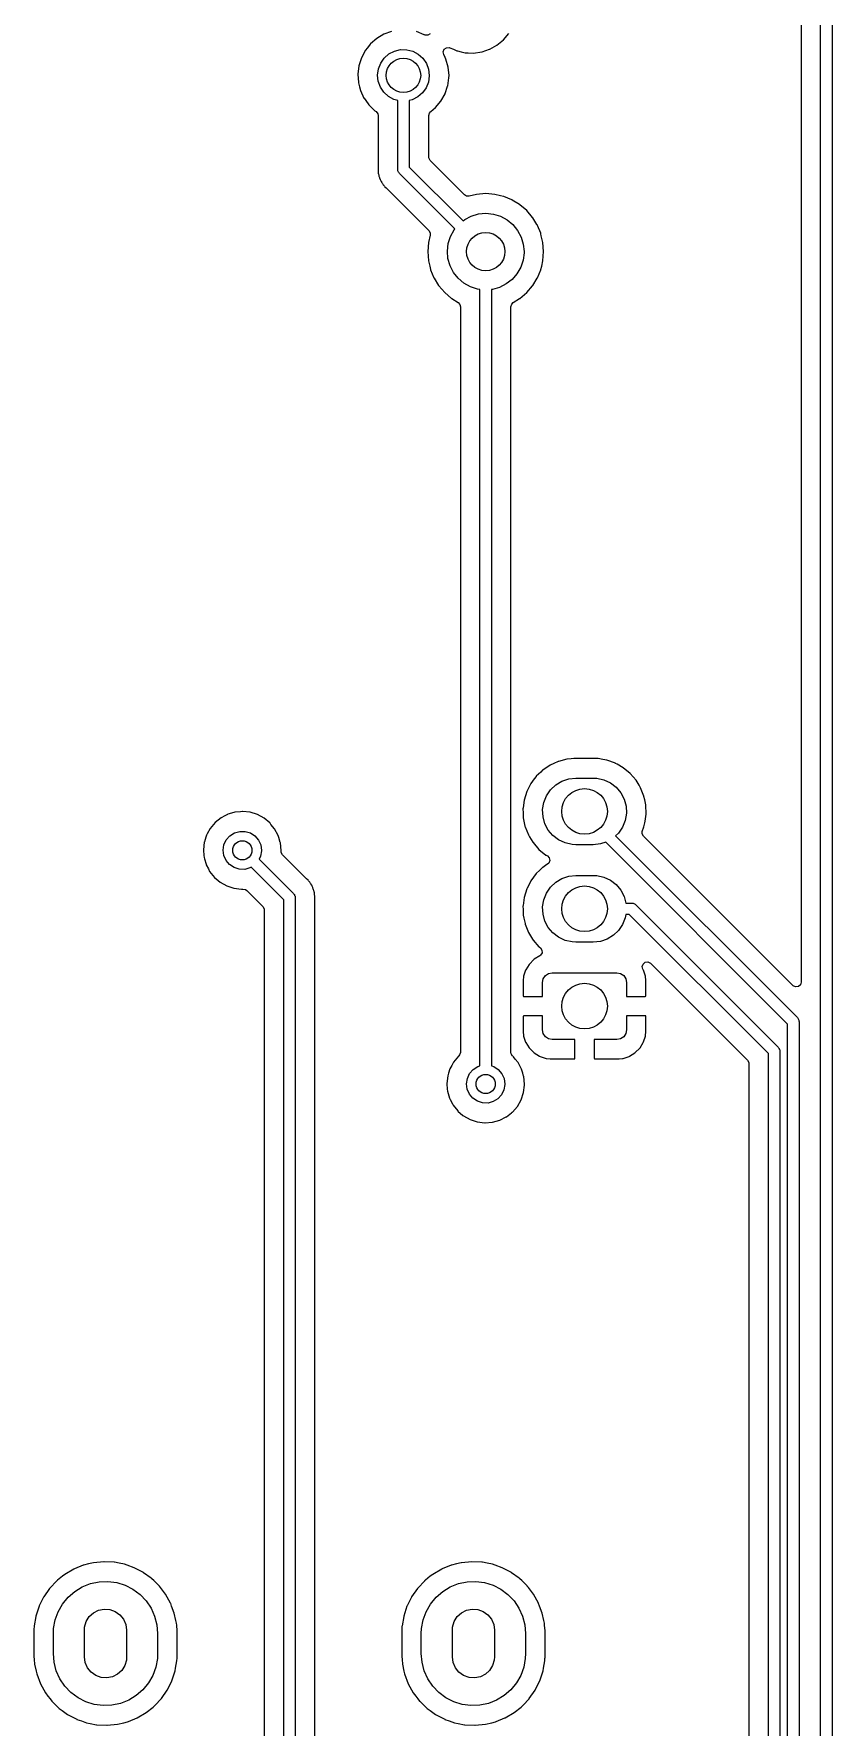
# Model space of a CAD drawing. Extents: x 41 to 172, y -227 to -42.
# Drawn here: x 150.14 to 170.97, y -128.03 to -83.85 of the extents above; entities that cross this region are included whole.
import ezdxf

# ---------------------------------------------------------------- set-up
doc = ezdxf.new("R2010")
doc.units = 0
doc.layers.add('BLACK', color=7, linetype='CONTINUOUS')

msp = doc.modelspace()

# ---------------------------------------------------------------- linework, layer by layer
at = {"layer": 'BLACK', "linetype": 'CONTINUOUS'}
for p, q in [((170.965, -65.815), (170.965, -160.743)), ((170.156, -66.1399), (170.156, -108.596)), ((170.665, -160.741), (170.665, -65.8771)), ((159.268, -83.8628), (159.081, -83.974)), ((159.472, -83.7875), (159.268, -83.8628)), ((160.319, -83.8765), (160.117, -83.7959)), ((160.324, -83.8796), (160.319, -83.8765)), ((160.325, -83.8799), (160.324, -83.8796)), ((160.347, -83.8887), (160.325, -83.8799)), ((160.418, -83.8884), (160.347, -83.8887)), ((160.477, -83.8498), (160.418, -83.8884)), ((162.388, -84.0082), (162.527, -83.841)), ((158.777, -84.2982), (158.681, -84.4807)), ((158.78, -84.2933), (158.777, -84.2982)), ((158.783, -84.2882), (158.78, -84.2933)), ((158.838, -84.218), (158.783, -84.2882)), ((158.914, -84.1219), (158.838, -84.218)), ((158.917, -84.1174), (158.914, -84.1219)), ((159.081, -83.974), (158.917, -84.1174)), ((159.278, -84.4839), (159.4, -84.3773)), ((159.4, -84.3773), (159.544, -84.3029)), ((159.544, -84.3029), (159.702, -84.265)), ((159.702, -84.265), (159.864, -84.2659)), ((159.864, -84.2659), (160.021, -84.3054)), ((160.021, -84.3054), (160.165, -84.3813)), ((160.818, -84.3192), (160.845, -84.2537)), ((160.83, -84.3891), (160.818, -84.3192)), ((160.845, -84.2537), (160.904, -84.2136)), ((160.904, -84.2136), (160.975, -84.2115)), ((160.975, -84.2115), (160.992, -84.2176)), ((160.992, -84.2176), (161.082, -84.2562)), ((161.082, -84.2562), (161.175, -84.2959)), ((161.175, -84.2959), (161.175, -84.2959)), ((161.175, -84.2959), (161.18, -84.2982)), ((161.18, -84.2982), (161.186, -84.2995)), ((161.186, -84.2995), (161.284, -84.3217)), ((161.284, -84.3217), (161.392, -84.3462)), ((161.392, -84.3462), (161.398, -84.3464)), ((161.398, -84.3464), (161.398, -84.3464)), ((161.398, -84.3464), (161.471, -84.3493)), ((161.471, -84.3493), (161.609, -84.3547)), ((161.609, -84.3547), (161.825, -84.3235)), ((161.825, -84.3235), (161.83, -84.3217)), ((161.83, -84.3217), (162.025, -84.2555)), ((161.83, -84.3217), (161.83, -84.3217)), ((162.025, -84.2555), (162.031, -84.2536)), ((162.025, -84.2555), (162.025, -84.2555)), ((162.031, -84.2536), (162.22, -84.1473)), ((162.22, -84.1473), (162.388, -84.0082)), ((158.617, -84.6884), (158.591, -84.9044)), ((158.633, -84.6368), (158.617, -84.6884)), ((158.674, -84.5044), (158.633, -84.6368)), ((158.681, -84.4807), (158.674, -84.5044)), ((159.105, -84.9285), (159.126, -84.7677)), ((159.126, -84.7677), (159.185, -84.6166)), ((159.185, -84.6166), (159.278, -84.4839)), ((160.165, -84.3813), (160.286, -84.4892)), ((160.286, -84.4892), (160.378, -84.6228)), ((160.378, -84.6228), (160.435, -84.7746)), ((160.435, -84.7746), (160.454, -84.9356)), ((160.868, -84.467), (160.83, -84.3891)), ((160.889, -84.5096), (160.868, -84.467)), ((160.948, -84.719), (160.889, -84.5096)), ((160.968, -84.9356), (160.948, -84.719)), ((158.591, -84.9044), (158.606, -85.1215)), ((158.606, -85.1215), (158.607, -85.1271)), ((158.607, -85.1271), (158.607, -85.1271)), ((158.607, -85.1271), (158.634, -85.2317)), ((158.634, -85.2317), (158.659, -85.3323)), ((159.122, -85.0897), (159.105, -84.9285)), ((159.178, -85.242), (159.122, -85.0897)), ((159.269, -85.3766), (159.178, -85.242)), ((160.371, -85.2607), (160.276, -85.3925)), ((160.431, -85.1103), (160.371, -85.2607)), ((160.454, -84.9497), (160.431, -85.1103)), ((160.454, -84.9356), (160.454, -84.9497)), ((160.867, -85.4135), (160.933, -85.2185)), ((160.933, -85.2185), (160.935, -85.213)), ((160.933, -85.2185), (160.933, -85.2185)), ((160.935, -85.213), (160.966, -84.9978)), ((160.966, -84.9978), (160.968, -84.9356)), ((158.659, -85.3323), (158.75, -85.5298)), ((158.75, -85.5298), (158.753, -85.5346)), ((158.753, -85.5346), (158.856, -85.6793)), ((158.856, -85.6793), (158.876, -85.7075)), ((159.388, -85.4858), (159.269, -85.3766)), ((159.531, -85.5632), (159.388, -85.4858)), ((159.629, -85.589), (159.531, -85.5632)), ((159.629, -87.3895), (159.629, -85.589)), ((160.008, -85.5707), (159.929, -85.5887)), ((159.929, -85.5887), (159.929, -87.3274)), ((160.153, -85.4978), (160.008, -85.5707)), ((160.276, -85.3925), (160.153, -85.4978)), ((160.62, -85.776), (160.759, -85.6088)), ((160.759, -85.6088), (160.865, -85.419)), ((160.865, -85.419), (160.867, -85.4135)), ((160.867, -85.4135), (160.867, -85.4135)), ((158.876, -85.7075), (159.032, -85.8593)), ((159.032, -85.8593), (159.036, -85.8625)), ((159.036, -85.8625), (159.036, -85.8625)), ((159.036, -85.8625), (159.065, -85.8816)), ((159.065, -85.8816), (159.111, -85.9361)), ((159.111, -85.9361), (159.121, -85.9864)), ((159.121, -85.9864), (159.121, -87.3074)), ((160.438, -85.9864), (160.458, -85.9183)), ((160.438, -87.0645), (160.438, -85.9864)), ((160.458, -85.9183), (160.483, -85.8895)), ((160.483, -85.8895), (160.496, -85.8789)), ((160.496, -85.8789), (160.62, -85.776)), ((159.12, -87.3193), (159.119, -87.327)), ((159.119, -87.327), (159.119, -87.335)), ((159.119, -87.335), (159.121, -87.3979)), ((159.121, -87.3074), (159.12, -87.3193)), ((159.121, -87.3979), (159.121, -87.4018)), ((159.121, -87.4018), (159.121, -87.4309)), ((159.121, -87.4309), (159.122, -87.4353)), ((159.122, -87.4353), (159.122, -87.4472)), ((159.122, -87.4472), (159.124, -87.4933)), ((159.635, -87.4086), (159.629, -87.3895)), ((159.635, -87.4283), (159.635, -87.4086)), ((159.644, -87.4454), (159.635, -87.4283)), ((159.65, -87.4645), (159.644, -87.4454)), ((159.664, -87.4785), (159.65, -87.4645)), ((159.929, -87.3274), (161.335, -88.7326)), ((160.441, -87.0913), (160.438, -87.0645)), ((160.475, -87.1536), (160.441, -87.0913)), ((161.375, -88.0538), (160.475, -87.1536)), ((159.124, -87.4933), (159.128, -87.5085)), ((159.128, -87.5085), (159.13, -87.5139)), ((159.13, -87.5139), (159.134, -87.5333)), ((159.134, -87.5333), (159.137, -87.5546)), ((159.137, -87.5546), (159.14, -87.5619)), ((159.14, -87.5619), (159.14, -87.5619)), ((159.14, -87.5619), (159.154, -87.5975)), ((159.154, -87.5975), (159.157, -87.6087)), ((159.157, -87.6087), (159.17, -87.6531)), ((159.17, -87.6531), (159.181, -87.6716)), ((159.181, -87.6716), (159.19, -87.6893)), ((159.19, -87.6893), (159.198, -87.7092)), ((159.198, -87.7092), (159.216, -87.7336)), ((159.216, -87.7336), (159.225, -87.7466)), ((159.225, -87.7466), (159.232, -87.7565)), ((159.232, -87.7565), (159.251, -87.7895)), ((159.251, -87.7895), (159.251, -87.7895)), ((159.251, -87.7895), (159.255, -87.7963)), ((159.255, -87.7963), (159.27, -87.8115)), ((159.27, -87.8115), (159.283, -87.8265)), ((159.283, -87.8265), (159.296, -87.8438)), ((159.296, -87.8438), (159.331, -87.8733)), ((159.331, -87.8733), (159.34, -87.8813)), ((159.34, -87.8813), (160.444, -88.9851)), ((159.673, -87.4956), (159.664, -87.4785)), ((161.122, -88.9439), (159.673, -87.4956)), ((161.423, -88.0837), (161.375, -88.0538)), ((161.494, -88.0872), (161.423, -88.0837)), ((161.683, -88.0416), (161.494, -88.0872)), ((161.688, -88.0405), (161.683, -88.0416)), ((161.683, -88.0416), (161.683, -88.0416)), ((161.925, -88.0218), (161.688, -88.0405)), ((162.162, -88.0405), (161.925, -88.0218)), ((162.167, -88.0416), (162.162, -88.0405)), ((162.312, -88.0766), (162.167, -88.0416)), ((162.167, -88.0416), (162.167, -88.0416)), ((162.393, -88.0959), (162.312, -88.0766)), ((162.397, -88.0978), (162.393, -88.0959)), ((162.607, -88.1849), (162.397, -88.0978)), ((162.397, -88.0978), (162.397, -88.0978)), ((162.612, -88.1868), (162.607, -88.1849)), ((162.607, -88.1849), (162.607, -88.1849)), ((162.616, -88.1893), (162.612, -88.1868)), ((162.81, -88.3082), (162.616, -88.1893)), ((162.814, -88.3108), (162.81, -88.3082)), ((162.81, -88.3082), (162.81, -88.3082)), ((162.995, -88.465), (162.814, -88.3108)), ((161.335, -88.7326), (161.377, -88.6982)), ((161.377, -88.6982), (161.55, -88.6078)), ((161.55, -88.6078), (161.738, -88.5527)), ((161.738, -88.5527), (161.932, -88.535)), ((161.932, -88.535), (162.126, -88.5554)), ((162.126, -88.5554), (162.313, -88.6131)), ((162.313, -88.6131), (162.484, -88.706)), ((162.484, -88.706), (162.635, -88.8304)), ((163.149, -88.6456), (162.995, -88.465)), ((163.152, -88.6498), (163.149, -88.6456)), ((163.262, -88.8299), (163.152, -88.6498)), ((163.152, -88.6498), (163.152, -88.6498)), ((160.477, -89.1036), (160.432, -89.2933)), ((160.444, -88.9851), (160.478, -89.0474)), ((160.478, -89.0474), (160.477, -89.1036)), ((160.947, -89.3271), (161.006, -89.1411)), ((161.006, -89.1411), (161.1, -88.97)), ((161.1, -88.97), (161.122, -88.9439)), ((162.635, -88.8304), (162.758, -88.9816)), ((162.758, -88.9816), (162.85, -89.1539)), ((162.85, -89.1539), (162.906, -89.3408)), ((163.273, -88.848), (163.262, -88.8299)), ((163.275, -88.8526), (163.273, -88.848)), ((163.36, -89.0566), (163.275, -88.8526)), ((163.275, -88.8526), (163.275, -88.8526)), ((163.364, -89.0674), (163.36, -89.0566)), ((163.377, -89.1219), (163.364, -89.0674)), ((163.418, -89.2933), (163.377, -89.1219)), ((160.43, -89.2983), (160.412, -89.535)), ((160.412, -89.535), (160.43, -89.7717)), ((160.432, -89.2933), (160.43, -89.2983)), ((160.925, -89.521), (160.947, -89.3271)), ((160.941, -89.7155), (160.925, -89.521)), ((162.925, -89.5629), (162.9, -89.7565)), ((162.906, -89.3408), (162.925, -89.535)), ((162.925, -89.535), (162.925, -89.5629)), ((163.42, -89.2983), (163.418, -89.2933)), ((163.438, -89.535), (163.42, -89.2983)), ((163.42, -89.7717), (163.438, -89.535)), ((160.43, -89.7717), (160.432, -89.7765)), ((160.432, -89.7765), (160.432, -89.7765)), ((160.432, -89.7765), (160.464, -89.9128)), ((160.464, -89.9128), (160.486, -90.0026)), ((160.486, -90.0026), (160.488, -90.0072)), ((160.488, -90.0072), (160.488, -90.0072)), ((160.488, -90.0072), (160.574, -90.2165)), ((160.995, -89.9031), (160.941, -89.7155)), ((161.084, -90.0767), (160.995, -89.9031)), ((161.206, -90.2297), (161.084, -90.0767)), ((162.742, -90.1114), (162.615, -90.2592)), ((162.839, -89.9417), (162.742, -90.1114)), ((162.9, -89.7565), (162.839, -89.9417)), ((163.276, -90.2165), (163.362, -90.0072)), ((163.362, -90.0072), (163.364, -90.0026)), ((163.362, -90.0072), (163.362, -90.0072)), ((163.364, -90.0026), (163.386, -89.9128)), ((163.386, -89.9128), (163.418, -89.7765)), ((163.418, -89.7765), (163.42, -89.7717)), ((163.418, -89.7765), (163.418, -89.7765)), ((160.574, -90.2165), (160.577, -90.222)), ((160.577, -90.222), (160.579, -90.2262)), ((160.579, -90.2262), (160.698, -90.4202)), ((160.698, -90.4202), (160.698, -90.4202)), ((160.698, -90.4202), (160.701, -90.4244)), ((160.701, -90.4244), (160.855, -90.605)), ((161.354, -90.3561), (161.206, -90.2297)), ((161.525, -90.4514), (161.354, -90.3561)), ((161.71, -90.5117), (161.525, -90.4514)), ((161.775, -90.5194), (161.71, -90.5117)), ((161.775, -110.78), (161.775, -90.5194)), ((162.099, -90.5198), (162.075, -90.5216)), ((162.075, -90.5216), (162.075, -110.78)), ((162.287, -90.4673), (162.099, -90.5198)), ((162.461, -90.3793), (162.287, -90.4673)), ((162.615, -90.2592), (162.461, -90.3793)), ((162.995, -90.605), (163.149, -90.4244)), ((163.149, -90.4244), (163.152, -90.4202)), ((163.152, -90.4202), (163.271, -90.2262)), ((163.152, -90.4202), (163.152, -90.4202)), ((163.271, -90.2262), (163.273, -90.222)), ((163.273, -90.222), (163.276, -90.2165)), ((160.855, -90.605), (161.036, -90.7592)), ((161.036, -90.7592), (161.04, -90.7618)), ((161.04, -90.7618), (161.04, -90.7618)), ((161.04, -90.7618), (161.206, -90.8638)), ((161.206, -90.8638), (161.254, -90.9165)), ((161.254, -90.9165), (161.266, -90.9712)), ((161.266, -90.9712), (161.266, -110.427)), ((162.583, -90.9712), (162.604, -90.9031)), ((162.583, -110.429), (162.583, -90.9712)), ((162.604, -90.9031), (162.644, -90.8638)), ((162.644, -90.8638), (162.81, -90.7618)), ((162.81, -90.7618), (162.814, -90.7592)), ((162.81, -90.7618), (162.81, -90.7618)), ((162.814, -90.7592), (162.995, -90.605)), ((163.607, -102.931), (163.413, -103.062)), ((163.706, -102.887), (163.607, -102.931)), ((163.816, -102.837), (163.706, -102.887)), ((163.82, -102.835), (163.816, -102.837)), ((163.816, -102.837), (163.816, -102.837)), ((163.826, -102.834), (163.82, -102.835)), ((164.042, -102.778), (163.826, -102.834)), ((163.826, -102.834), (163.826, -102.834)), ((164.047, -102.776), (164.042, -102.778)), ((164.042, -102.778), (164.042, -102.778)), ((164.052, -102.776), (164.047, -102.776)), ((164.153, -102.767), (164.052, -102.776)), ((164.052, -102.776), (164.052, -102.776)), ((164.221, -102.761), (164.153, -102.767)), ((164.836, -102.761), (164.221, -102.761)), ((164.837, -102.762), (164.836, -102.761)), ((164.856, -102.762), (164.837, -102.762)), ((164.837, -102.762), (164.837, -102.762)), ((164.86, -102.763), (164.856, -102.762)), ((164.856, -102.762), (164.856, -102.762)), ((164.98, -102.784), (164.86, -102.763)), ((165.085, -102.803), (164.98, -102.784)), ((165.09, -102.804), (165.085, -102.803)), ((165.085, -102.803), (165.085, -102.803)), ((165.31, -102.884), (165.09, -102.804)), ((165.315, -102.887), (165.31, -102.884)), ((165.355, -102.909), (165.315, -102.887)), ((165.315, -102.887), (165.315, -102.887)), ((165.514, -103), (165.355, -102.909)), ((163.191, -103.294), (163.104, -103.411)), ((163.241, -103.228), (163.191, -103.294)), ((163.244, -103.223), (163.241, -103.228)), ((163.36, -103.113), (163.244, -103.223)), ((163.409, -103.065), (163.36, -103.113)), ((163.413, -103.062), (163.409, -103.065)), ((163.409, -103.065), (163.409, -103.065)), ((163.754, -103.447), (163.915, -103.35)), ((163.915, -103.35), (164.093, -103.29)), ((164.093, -103.29), (164.28, -103.27)), ((164.28, -103.27), (164.73, -103.27)), ((164.73, -103.27), (164.827, -103.275)), ((164.827, -103.275), (165.01, -103.316)), ((165.01, -103.316), (165.181, -103.396)), ((165.695, -103.148), (165.514, -103)), ((165.848, -103.325), (165.695, -103.148)), ((165.851, -103.329), (165.848, -103.325)), ((165.926, -103.454), (165.851, -103.329)), ((165.851, -103.329), (165.851, -103.329)), ((162.998, -103.62), (162.929, -103.843)), ((163.025, -103.566), (162.998, -103.62)), ((163.102, -103.416), (163.025, -103.566)), ((163.104, -103.411), (163.102, -103.416)), ((163.102, -103.416), (163.102, -103.416)), ((163.442, -103.906), (163.512, -103.732)), ((163.512, -103.732), (163.617, -103.576)), ((163.617, -103.576), (163.754, -103.447)), ((165.181, -103.396), (165.33, -103.51)), ((165.33, -103.51), (165.451, -103.654)), ((165.451, -103.654), (165.539, -103.82)), ((165.969, -103.525), (165.926, -103.454)), ((166.055, -103.742), (165.969, -103.525)), ((166.056, -103.748), (166.055, -103.742)), ((166.075, -103.838), (166.056, -103.748)), ((166.056, -103.748), (166.056, -103.748)), ((155.119, -104.256), (155.02, -104.308)), ((155.19, -104.219), (155.119, -104.256)), ((155.195, -104.216), (155.19, -104.219)), ((155.19, -104.219), (155.19, -104.219)), ((155.294, -104.188), (155.195, -104.216)), ((155.379, -104.162), (155.294, -104.188)), ((155.385, -104.161), (155.379, -104.162)), ((155.379, -104.162), (155.379, -104.162)), ((155.391, -104.16), (155.385, -104.161)), ((155.528, -104.148), (155.391, -104.16)), ((155.391, -104.16), (155.391, -104.16)), ((155.582, -104.143), (155.528, -104.148)), ((155.588, -104.143), (155.582, -104.143)), ((155.773, -104.163), (155.588, -104.143)), ((155.588, -104.143), (155.588, -104.143)), ((155.779, -104.163), (155.773, -104.163)), ((155.773, -104.163), (155.773, -104.163)), ((155.968, -104.222), (155.779, -104.163)), ((156.142, -104.316), (155.968, -104.222)), ((162.901, -104.05), (162.898, -104.075)), ((162.898, -104.075), (162.898, -104.08)), ((162.898, -104.08), (162.898, -104.08)), ((162.898, -104.08), (162.901, -104.165)), ((162.928, -103.848), (162.901, -104.05)), ((162.901, -104.165), (162.907, -104.309)), ((162.929, -103.843), (162.928, -103.848)), ((162.928, -103.848), (162.928, -103.848)), ((163.411, -104.091), (163.442, -103.906)), ((163.421, -104.279), (163.411, -104.091)), ((165.539, -103.82), (165.589, -104.001)), ((165.599, -104.189), (165.568, -104.374)), ((165.589, -104.001), (165.599, -104.189)), ((166.103, -103.971), (166.075, -103.838)), ((166.087, -104.396), (166.111, -104.21)), ((166.105, -104.013), (166.103, -103.971)), ((166.11, -104.165), (166.105, -104.013)), ((166.112, -104.205), (166.11, -104.165)), ((166.111, -104.21), (166.112, -104.205)), ((166.111, -104.21), (166.111, -104.21)), ((154.736, -104.589), (154.661, -104.725)), ((154.739, -104.583), (154.736, -104.589)), ((154.736, -104.589), (154.736, -104.589)), ((154.866, -104.432), (154.739, -104.583)), ((155.02, -104.308), (154.866, -104.432)), ((155.251, -104.775), (155.371, -104.7)), ((155.371, -104.7), (155.507, -104.661)), ((155.507, -104.661), (155.649, -104.661)), ((155.649, -104.661), (155.785, -104.702)), ((155.785, -104.702), (155.904, -104.779)), ((156.146, -104.32), (156.142, -104.316)), ((156.289, -104.438), (156.146, -104.32)), ((156.146, -104.32), (156.146, -104.32)), ((156.294, -104.442), (156.289, -104.438)), ((156.298, -104.447), (156.294, -104.442)), ((156.323, -104.478), (156.298, -104.447)), ((156.298, -104.447), (156.298, -104.447)), ((156.419, -104.595), (156.323, -104.478)), ((156.512, -104.77), (156.419, -104.595)), ((162.907, -104.309), (162.924, -104.391)), ((162.924, -104.391), (162.951, -104.521)), ((162.951, -104.521), (162.955, -104.538)), ((162.955, -104.538), (163.041, -104.755)), ((163.471, -104.46), (163.421, -104.279)), ((163.559, -104.626), (163.471, -104.46)), ((163.68, -104.77), (163.559, -104.626)), ((165.498, -104.548), (165.393, -104.704)), ((165.568, -104.374), (165.498, -104.548)), ((166.009, -104.725), (166.012, -104.66)), ((166.012, -104.66), (166.048, -104.545)), ((166.048, -104.545), (166.081, -104.437)), ((166.081, -104.437), (166.087, -104.396)), ((154.584, -104.945), (154.562, -105.142)), ((154.562, -105.142), (154.563, -105.152)), ((154.586, -104.937), (154.584, -104.945)), ((154.625, -104.815), (154.586, -104.937)), ((154.644, -104.757), (154.625, -104.815)), ((154.661, -104.725), (154.644, -104.757)), ((155.075, -105.15), (155.097, -105.01)), ((155.097, -105.01), (155.157, -104.881)), ((155.157, -104.881), (155.251, -104.775)), ((155.904, -104.779), (155.996, -104.887)), ((155.996, -104.887), (156.055, -105.016)), ((156.055, -105.016), (156.075, -105.156)), ((156.527, -104.818), (156.512, -104.77)), ((156.566, -104.951), (156.527, -104.818)), ((156.569, -104.959), (156.566, -104.951)), ((156.588, -105.156), (156.569, -104.959)), ((163.041, -104.755), (163.071, -104.805)), ((163.071, -104.805), (163.154, -104.942)), ((163.154, -104.942), (163.162, -104.955)), ((163.162, -104.955), (163.315, -105.132)), ((163.315, -105.132), (163.496, -105.28)), ((163.829, -104.884), (163.68, -104.77)), ((164, -104.964), (163.829, -104.884)), ((164.183, -105.005), (164, -104.964)), ((164.28, -105.01), (164.183, -105.005)), ((164.73, -105.01), (164.28, -105.01)), ((164.917, -104.99), (164.73, -105.01)), ((165.056, -104.943), (164.917, -104.99)), ((169.801, -109.689), (165.056, -104.943)), ((165.393, -104.704), (165.315, -104.778)), ((165.315, -104.778), (170.057, -109.52)), ((166.043, -104.787), (166.009, -104.725)), ((169.941, -108.685), (166.043, -104.787)), ((154.563, -105.152), (154.574, -105.289)), ((154.574, -105.289), (154.578, -105.339)), ((154.578, -105.339), (154.588, -105.374)), ((154.588, -105.374), (154.629, -105.515)), ((154.629, -105.515), (154.633, -105.529)), ((154.633, -105.529), (154.636, -105.535)), ((154.636, -105.535), (154.69, -105.641)), ((155.093, -105.29), (155.075, -105.15)), ((155.151, -105.42), (155.093, -105.29)), ((155.242, -105.529), (155.151, -105.42)), ((155.36, -105.607), (155.242, -105.529)), ((156.051, -105.308), (156.015, -105.384)), ((156.015, -105.384), (156.911, -106.28)), ((156.075, -105.168), (156.051, -105.308)), ((156.075, -105.156), (156.075, -105.168)), ((156.588, -105.16), (156.588, -105.156)), ((156.588, -105.184), (156.588, -105.16)), ((156.588, -105.16), (156.588, -105.16)), ((156.591, -105.212), (156.588, -105.184)), ((156.625, -105.275), (156.591, -105.212)), ((157.244, -105.894), (156.625, -105.275)), ((163.525, -105.527), (163.413, -105.602)), ((163.496, -105.28), (163.501, -105.283)), ((163.501, -105.283), (163.501, -105.283)), ((163.501, -105.283), (163.534, -105.301)), ((163.542, -105.515), (163.525, -105.527)), ((163.534, -105.301), (163.583, -105.352)), ((163.571, -105.488), (163.542, -105.515)), ((163.597, -105.422), (163.571, -105.488)), ((163.583, -105.352), (163.597, -105.422)), ((154.69, -105.641), (154.723, -105.705)), ((154.723, -105.705), (154.846, -105.86)), ((154.846, -105.86), (154.851, -105.864)), ((154.851, -105.864), (154.851, -105.864)), ((154.851, -105.864), (154.947, -105.946)), ((154.947, -105.946), (154.997, -105.988)), ((154.997, -105.988), (155.169, -106.085)), ((155.495, -105.65), (155.36, -105.607)), ((155.637, -105.652), (155.495, -105.65)), ((155.774, -105.615), (155.637, -105.652)), ((155.803, -105.597), (155.774, -105.615)), ((156.655, -106.448), (155.803, -105.597)), ((157.253, -105.902), (157.244, -105.894)), ((157.289, -105.932), (157.253, -105.902)), ((157.294, -105.938), (157.289, -105.932)), ((157.301, -105.949), (157.294, -105.938)), ((157.314, -105.964), (157.301, -105.949)), ((157.329, -105.979), (157.314, -105.964)), ((157.333, -105.986), (157.329, -105.979)), ((157.353, -106.019), (157.333, -105.986)), ((157.333, -105.986), (157.333, -105.986)), ((157.359, -106.029), (157.353, -106.019)), ((163.102, -105.956), (163.006, -106.144)), ((163.104, -105.951), (163.102, -105.956)), ((163.102, -105.956), (163.102, -105.956)), ((163.244, -105.763), (163.104, -105.951)), ((163.339, -105.673), (163.244, -105.763)), ((163.409, -105.605), (163.339, -105.673)), ((163.413, -105.602), (163.409, -105.605)), ((163.409, -105.605), (163.409, -105.605)), ((163.617, -106.116), (163.754, -105.987)), ((163.754, -105.987), (163.915, -105.89)), ((163.915, -105.89), (164.093, -105.83)), ((164.093, -105.83), (164.28, -105.81)), ((164.28, -105.81), (164.73, -105.81)), ((164.73, -105.81), (164.827, -105.815)), ((164.827, -105.815), (165.01, -105.856)), ((165.01, -105.856), (165.181, -105.936)), ((165.181, -105.936), (165.33, -106.05)), ((155.169, -106.085), (155.357, -106.146)), ((155.357, -106.146), (155.554, -106.169)), ((155.554, -106.169), (155.56, -106.169)), ((155.56, -106.169), (155.571, -106.168)), ((155.56, -106.169), (155.56, -106.169)), ((155.571, -106.168), (155.592, -106.166)), ((155.592, -106.166), (155.661, -106.181)), ((155.661, -106.181), (155.691, -106.203)), ((155.691, -106.203), (156.11, -106.622)), ((156.655, -132.467), (156.655, -106.448)), ((156.911, -106.28), (156.921, -106.297)), ((156.921, -106.297), (156.935, -106.311)), ((156.935, -106.311), (156.94, -106.33)), ((156.94, -106.33), (156.95, -106.347)), ((156.95, -106.347), (156.95, -106.367)), ((156.95, -106.367), (156.955, -106.386)), ((156.955, -106.386), (156.955, -132.467)), ((157.387, -106.066), (157.359, -106.029)), ((157.395, -106.086), (157.387, -106.066)), ((157.403, -106.104), (157.395, -106.086)), ((157.414, -106.122), (157.403, -106.104)), ((157.427, -106.167), (157.414, -106.122)), ((157.431, -106.178), (157.427, -106.167)), ((157.445, -106.214), (157.431, -106.178)), ((157.448, -106.221), (157.445, -106.214)), ((157.445, -106.214), (157.445, -106.214)), ((157.449, -106.229), (157.448, -106.221)), ((157.451, -106.242), (157.449, -106.229)), ((157.449, -106.229), (157.449, -106.229)), ((157.455, -106.262), (157.451, -106.242)), ((157.461, -106.282), (157.455, -106.262)), ((157.461, -106.29), (157.461, -106.282)), ((157.462, -106.328), (157.461, -106.29)), ((157.463, -106.34), (157.462, -106.328)), ((157.463, -106.345), (157.463, -106.34)), ((157.463, -106.374), (157.463, -106.345)), ((157.464, -106.378), (157.463, -106.374)), ((157.463, -106.468), (157.464, -106.456)), ((157.463, -132.03), (157.463, -106.468)), ((157.465, -106.437), (157.464, -106.378)), ((157.464, -106.456), (157.466, -106.448)), ((157.466, -106.448), (157.465, -106.437)), ((162.928, -106.388), (162.9, -106.597)), ((162.929, -106.383), (162.928, -106.388)), ((162.928, -106.388), (162.928, -106.388)), ((162.998, -106.159), (162.929, -106.383)), ((163.006, -106.144), (162.998, -106.159)), ((163.411, -106.631), (163.442, -106.446)), ((163.442, -106.446), (163.512, -106.272)), ((163.512, -106.272), (163.617, -106.116)), ((165.33, -106.05), (165.451, -106.194)), ((165.451, -106.194), (165.539, -106.36)), ((165.539, -106.36), (165.586, -106.53)), ((156.11, -106.622), (156.144, -106.684)), ((156.144, -106.684), (156.147, -106.711)), ((156.147, -106.711), (156.147, -132.028)), ((162.9, -106.597), (162.898, -106.615)), ((162.898, -106.615), (162.898, -106.62)), ((162.898, -106.62), (162.898, -106.62)), ((162.898, -106.62), (162.901, -106.688)), ((162.901, -106.688), (162.907, -106.849)), ((162.907, -106.849), (162.922, -106.921)), ((163.421, -106.819), (163.411, -106.631)), ((163.471, -107), (163.421, -106.819)), ((165.582, -106.83), (165.568, -106.914)), ((165.673, -106.83), (165.582, -106.83)), ((165.586, -106.53), (165.735, -106.53)), ((169.302, -110.459), (165.673, -106.83)), ((165.735, -106.53), (165.754, -106.535)), ((165.754, -106.535), (165.774, -106.535)), ((165.774, -106.535), (165.791, -106.545)), ((165.791, -106.545), (165.81, -106.55)), ((165.81, -106.55), (165.824, -106.564)), ((165.824, -106.564), (165.841, -106.574)), ((165.841, -106.574), (169.558, -110.291)), ((162.922, -106.921), (162.952, -107.065)), ((162.952, -107.065), (162.955, -107.078)), ((162.955, -107.078), (163.041, -107.295)), ((163.041, -107.295), (163.044, -107.3)), ((163.044, -107.3), (163.149, -107.474)), ((163.559, -107.166), (163.471, -107)), ((163.68, -107.31), (163.559, -107.166)), ((163.829, -107.424), (163.68, -107.31)), ((165.393, -107.244), (165.256, -107.373)), ((165.498, -107.088), (165.393, -107.244)), ((165.568, -106.914), (165.498, -107.088)), ((163.149, -107.474), (163.162, -107.495)), ((163.162, -107.495), (163.315, -107.672)), ((163.315, -107.672), (163.32, -107.675)), ((163.32, -107.675), (163.353, -107.703)), ((163.353, -107.703), (163.393, -107.761)), ((163.393, -107.761), (163.395, -107.832)), ((164, -107.504), (163.829, -107.424)), ((164.183, -107.545), (164, -107.504)), ((164.28, -107.55), (164.183, -107.545)), ((164.73, -107.55), (164.28, -107.55)), ((164.917, -107.53), (164.73, -107.55)), ((165.095, -107.47), (164.917, -107.53)), ((165.256, -107.373), (165.095, -107.47)), ((163.057, -108.133), (162.972, -108.271)), ((163.066, -108.122), (163.057, -108.133)), ((163.181, -108.007), (163.066, -108.122)), ((163.192, -107.998), (163.181, -108.007)), ((163.336, -107.909), (163.192, -107.998)), ((163.358, -107.893), (163.336, -107.908)), ((163.336, -107.908), (163.336, -107.909)), ((163.395, -107.832), (163.358, -107.893)), ((166.01, -108.189), (166.032, -108.121)), ((166.029, -108.257), (166.01, -108.189)), ((166.032, -108.121), (166.086, -108.075)), ((166.086, -108.075), (166.156, -108.066)), ((166.156, -108.066), (166.226, -108.102)), ((166.226, -108.102), (168.756, -110.633)), ((162.912, -108.452), (162.902, -108.546)), ((162.902, -108.546), (162.902, -108.553)), ((162.902, -108.553), (162.902, -108.948)), ((162.915, -108.439), (162.912, -108.452)), ((162.966, -108.284), (162.915, -108.439)), ((162.972, -108.271), (162.966, -108.284)), ((163.41, -108.6), (163.429, -108.504)), ((163.41, -108.966), (163.41, -108.6)), ((163.429, -108.504), (163.483, -108.423)), ((163.483, -108.423), (163.564, -108.369)), ((163.564, -108.369), (163.66, -108.35)), ((163.66, -108.35), (165.35, -108.35)), ((165.35, -108.35), (165.446, -108.369)), ((165.446, -108.369), (165.527, -108.423)), ((165.527, -108.423), (165.581, -108.504)), ((165.581, -108.504), (165.6, -108.6)), ((165.6, -108.6), (165.6, -108.966)), ((166.037, -108.27), (166.029, -108.257)), ((166.043, -108.283), (166.037, -108.27)), ((166.095, -108.437), (166.043, -108.283)), ((166.098, -108.451), (166.095, -108.437)), ((166.108, -108.546), (166.098, -108.451)), ((166.108, -108.553), (166.108, -108.546)), ((166.108, -108.952), (166.108, -108.553)), ((170.136, -108.664), (170.083, -108.711)), ((170.156, -108.596), (170.136, -108.664)), ((162.902, -108.948), (162.906, -108.963)), ((162.906, -108.963), (162.908, -108.964)), ((162.908, -108.964), (162.916, -108.966)), ((162.916, -108.966), (163.41, -108.966)), ((165.6, -108.966), (166.09, -108.966)), ((166.09, -108.966), (166.105, -108.962)), ((166.105, -108.962), (166.106, -108.96)), ((166.106, -108.96), (166.108, -108.952)), ((169.948, -108.691), (169.941, -108.685)), ((170.013, -108.721), (169.948, -108.691)), ((170.083, -108.711), (170.013, -108.721)), ((162.904, -109.48), (162.902, -109.488)), ((162.902, -109.488), (162.902, -109.887)), ((162.905, -109.478), (162.904, -109.48)), ((162.92, -109.474), (162.905, -109.478)), ((163.41, -109.474), (162.92, -109.474)), ((163.41, -109.84), (163.41, -109.474)), ((166.094, -109.474), (165.6, -109.474)), ((165.6, -109.474), (165.6, -109.84)), ((166.102, -109.476), (166.094, -109.474)), ((166.104, -109.477), (166.102, -109.476)), ((166.108, -109.492), (166.104, -109.477)), ((166.108, -109.887), (166.108, -109.492)), ((170.057, -109.52), (170.067, -109.537)), ((170.067, -109.537), (170.081, -109.551)), ((170.081, -109.551), (170.086, -109.57)), ((162.902, -109.887), (162.902, -109.894)), ((162.902, -109.894), (162.912, -109.989)), ((162.912, -109.989), (162.915, -110.003)), ((162.915, -110.003), (162.967, -110.157)), ((163.429, -109.936), (163.41, -109.84)), ((163.483, -110.017), (163.429, -109.936)), ((165.581, -109.936), (165.527, -110.017)), ((165.6, -109.84), (165.581, -109.936)), ((166.044, -110.156), (166.095, -110.001)), ((166.095, -110.001), (166.098, -109.988)), ((166.098, -109.988), (166.108, -109.894)), ((166.108, -109.894), (166.108, -109.887)), ((169.801, -166.268), (169.801, -109.689)), ((170.086, -109.57), (170.096, -109.588)), ((170.096, -109.588), (170.096, -109.607)), ((170.096, -109.607), (170.101, -109.626)), ((170.101, -109.626), (170.101, -166.206)), ((161.266, -110.427), (161.246, -110.495)), ((162.589, -110.467), (162.583, -110.429)), ((162.967, -110.157), (162.973, -110.17)), ((162.973, -110.17), (163.058, -110.308)), ((163.058, -110.308), (163.067, -110.319)), ((163.067, -110.319), (163.182, -110.434)), ((163.182, -110.434), (163.193, -110.443)), ((163.193, -110.443), (163.331, -110.528)), ((163.564, -110.071), (163.483, -110.017)), ((163.66, -110.09), (163.564, -110.071)), ((164.251, -110.09), (163.66, -110.09)), ((164.251, -110.584), (164.251, -110.09)), ((165.35, -110.09), (164.759, -110.09)), ((164.759, -110.09), (164.759, -110.58)), ((165.446, -110.071), (165.35, -110.09)), ((165.527, -110.017), (165.446, -110.071)), ((165.68, -110.527), (165.818, -110.442)), ((165.818, -110.442), (165.829, -110.433)), ((165.829, -110.433), (165.944, -110.318)), ((165.944, -110.318), (165.953, -110.307)), ((165.953, -110.307), (166.038, -110.169)), ((166.038, -110.169), (166.044, -110.156)), ((169.558, -110.291), (169.568, -110.308)), ((169.568, -110.308), (169.582, -110.322)), ((169.582, -110.322), (169.587, -110.341)), ((169.587, -110.341), (169.597, -110.358)), ((169.597, -110.358), (169.597, -110.378)), ((169.597, -110.378), (169.602, -110.397)), ((169.602, -110.397), (169.602, -194.577)), ((160.992, -110.859), (160.955, -110.973)), ((160.994, -110.853), (160.992, -110.859)), ((160.992, -110.859), (160.992, -110.859)), ((161.039, -110.77), (160.994, -110.853)), ((161.086, -110.685), (161.039, -110.77)), ((161.089, -110.679), (161.086, -110.685)), ((161.086, -110.685), (161.086, -110.685)), ((161.216, -110.528), (161.089, -110.679)), ((161.221, -110.524), (161.216, -110.528)), ((161.225, -110.52), (161.221, -110.524)), ((161.246, -110.495), (161.225, -110.519)), ((161.225, -110.519), (161.225, -110.52)), ((161.507, -110.977), (161.601, -110.871)), ((161.601, -110.871), (161.721, -110.796)), ((161.721, -110.796), (161.775, -110.78)), ((162.075, -110.78), (162.135, -110.798)), ((162.135, -110.798), (162.254, -110.875)), ((162.254, -110.875), (162.346, -110.983)), ((162.629, -110.526), (162.589, -110.467)), ((162.633, -110.529), (162.629, -110.526)), ((162.644, -110.538), (162.633, -110.529)), ((162.648, -110.543), (162.644, -110.538)), ((162.694, -110.6), (162.648, -110.543)), ((162.648, -110.543), (162.648, -110.543)), ((162.769, -110.691), (162.694, -110.6)), ((162.862, -110.866), (162.769, -110.691)), ((162.893, -110.969), (162.862, -110.866)), ((163.331, -110.528), (163.344, -110.534)), ((163.344, -110.534), (163.499, -110.585)), ((163.499, -110.585), (163.512, -110.588)), ((163.512, -110.588), (163.606, -110.598)), ((163.606, -110.598), (163.613, -110.598)), ((163.613, -110.598), (164.233, -110.598)), ((164.233, -110.598), (164.248, -110.594)), ((164.248, -110.594), (164.249, -110.592)), ((164.249, -110.592), (164.251, -110.584)), ((164.759, -110.58), (164.763, -110.595)), ((164.763, -110.595), (164.765, -110.596)), ((164.765, -110.596), (164.773, -110.598)), ((164.773, -110.598), (165.397, -110.598)), ((165.397, -110.598), (165.404, -110.598)), ((165.404, -110.598), (165.499, -110.588)), ((165.499, -110.588), (165.513, -110.585)), ((165.513, -110.585), (165.667, -110.533)), ((165.667, -110.533), (165.68, -110.527)), ((168.756, -110.633), (168.791, -110.695)), ((168.791, -110.695), (168.793, -110.722)), ((168.793, -110.722), (168.793, -194.353)), ((169.302, -194.64), (169.302, -110.459)), ((160.934, -111.041), (160.912, -111.238)), ((160.912, -111.238), (160.913, -111.248)), ((160.913, -111.248), (160.924, -111.39)), ((160.955, -110.973), (160.934, -111.041)), ((161.425, -111.246), (161.447, -111.106)), ((161.443, -111.386), (161.425, -111.246)), ((161.447, -111.106), (161.507, -110.977)), ((162.346, -110.983), (162.405, -111.112)), ((162.425, -111.264), (162.401, -111.404)), ((162.405, -111.112), (162.425, -111.252)), ((162.425, -111.252), (162.425, -111.264)), ((162.916, -111.044), (162.893, -110.969)), ((162.913, -111.477), (162.938, -111.28)), ((162.919, -111.055), (162.916, -111.044)), ((162.938, -111.252), (162.919, -111.055)), ((162.938, -111.28), (162.938, -111.252)), ((160.924, -111.39), (160.928, -111.435)), ((160.928, -111.435), (160.983, -111.625)), ((160.983, -111.625), (161, -111.658)), ((161, -111.658), (161.055, -111.766)), ((161.055, -111.766), (161.073, -111.801)), ((161.501, -111.516), (161.443, -111.386)), ((161.592, -111.625), (161.501, -111.516)), ((161.71, -111.703), (161.592, -111.625)), ((161.845, -111.746), (161.71, -111.703)), ((161.987, -111.748), (161.845, -111.746)), ((162.124, -111.711), (161.987, -111.748)), ((162.244, -111.637), (162.124, -111.711)), ((162.34, -111.532), (162.244, -111.637)), ((162.401, -111.404), (162.34, -111.532)), ((162.753, -111.836), (162.851, -111.664)), ((162.851, -111.664), (162.913, -111.477)), ((161.073, -111.801), (161.196, -111.956)), ((161.196, -111.956), (161.201, -111.96)), ((161.201, -111.96), (161.201, -111.96)), ((161.201, -111.96), (161.33, -112.07)), ((161.33, -112.07), (161.347, -112.084)), ((161.347, -112.084), (161.519, -112.181)), ((161.519, -112.181), (161.707, -112.242)), ((162.101, -112.25), (162.291, -112.197)), ((162.291, -112.197), (162.297, -112.194)), ((162.297, -112.194), (162.462, -112.11)), ((162.297, -112.194), (162.297, -112.194)), ((162.462, -112.11), (162.468, -112.108)), ((162.462, -112.11), (162.462, -112.11)), ((162.468, -112.108), (162.599, -112.005)), ((162.599, -112.005), (162.619, -111.99)), ((162.619, -111.99), (162.624, -111.986)), ((162.624, -111.986), (162.753, -111.836)), ((161.707, -112.242), (161.904, -112.265)), ((161.904, -112.265), (161.91, -112.265)), ((161.91, -112.265), (162.095, -112.25)), ((161.91, -112.265), (161.91, -112.265)), ((162.095, -112.25), (162.095, -112.25)), ((162.095, -112.25), (162.101, -112.25)), ((150.88, -124.097), (150.751, -124.2)), ((150.944, -124.046), (150.88, -124.097)), ((151.178, -123.909), (150.944, -124.046)), ((151.194, -123.902), (151.178, -123.909)), ((151.425, -123.809), (151.194, -123.902)), ((151.429, -123.807), (151.425, -123.809)), ((151.425, -123.809), (151.425, -123.809)), ((151.563, -123.774), (151.429, -123.807)), ((151.688, -123.744), (151.563, -123.774)), ((151.693, -123.743), (151.688, -123.744)), ((151.688, -123.744), (151.688, -123.744)), ((151.962, -123.717), (151.693, -123.743)), ((151.967, -123.717), (151.962, -123.717)), ((152.229, -123.73), (151.967, -123.717)), ((151.967, -123.717), (151.967, -123.717)), ((152.233, -123.73), (152.229, -123.73)), ((152.229, -123.73), (152.229, -123.73)), ((152.238, -123.731), (152.233, -123.73)), ((152.36, -123.755), (152.238, -123.731)), ((152.238, -123.731), (152.238, -123.731)), ((152.499, -123.783), (152.36, -123.755)), ((152.573, -123.809), (152.499, -123.783)), ((152.751, -123.872), (152.573, -123.809)), ((152.755, -123.873), (152.751, -123.872)), ((152.751, -123.872), (152.751, -123.872)), ((152.995, -123.999), (152.755, -123.873)), ((152.999, -124.002), (152.995, -123.999)), ((153.198, -124.147), (152.999, -124.002)), ((160.48, -124.097), (160.351, -124.2)), ((160.544, -124.046), (160.48, -124.097)), ((160.778, -123.909), (160.544, -124.046)), ((160.794, -123.902), (160.778, -123.909)), ((161.025, -123.809), (160.794, -123.902)), ((161.029, -123.807), (161.025, -123.809)), ((161.025, -123.809), (161.025, -123.809)), ((161.163, -123.774), (161.029, -123.807)), ((161.288, -123.744), (161.163, -123.774)), ((161.293, -123.743), (161.288, -123.744)), ((161.288, -123.744), (161.288, -123.744)), ((161.562, -123.717), (161.293, -123.743)), ((161.567, -123.717), (161.562, -123.717)), ((161.829, -123.73), (161.567, -123.717)), ((161.567, -123.717), (161.567, -123.717)), ((161.833, -123.73), (161.829, -123.73)), ((161.829, -123.73), (161.829, -123.73)), ((161.838, -123.731), (161.833, -123.73)), ((161.96, -123.755), (161.838, -123.731)), ((161.838, -123.731), (161.838, -123.731)), ((162.099, -123.783), (161.96, -123.755)), ((162.173, -123.809), (162.099, -123.783)), ((162.351, -123.872), (162.173, -123.809)), ((162.355, -123.873), (162.351, -123.872)), ((162.351, -123.872), (162.351, -123.872)), ((162.595, -123.999), (162.355, -123.873)), ((162.599, -124.002), (162.595, -123.999)), ((162.798, -124.147), (162.599, -124.002)), ((150.547, -124.414), (150.392, -124.636)), ((150.563, -124.396), (150.547, -124.414)), ((150.729, -124.219), (150.563, -124.396)), ((150.732, -124.215), (150.729, -124.219)), ((150.751, -124.2), (150.732, -124.215)), ((151.03, -124.642), (151.204, -124.491)), ((151.204, -124.491), (151.4, -124.372)), ((151.4, -124.372), (151.614, -124.287)), ((151.614, -124.287), (151.839, -124.24)), ((151.839, -124.24), (152.069, -124.232)), ((152.069, -124.232), (152.297, -124.262)), ((152.297, -124.262), (152.517, -124.33)), ((152.517, -124.33), (152.722, -124.434)), ((152.722, -124.434), (152.906, -124.571)), ((152.906, -124.571), (153.065, -124.738)), ((153.214, -124.159), (153.198, -124.147)), ((153.266, -124.209), (153.214, -124.159)), ((153.404, -124.345), (153.266, -124.209)), ((153.408, -124.349), (153.404, -124.345)), ((153.411, -124.352), (153.408, -124.349)), ((153.439, -124.389), (153.411, -124.352)), ((153.411, -124.352), (153.411, -124.352)), ((153.573, -124.564), (153.439, -124.389)), ((153.704, -124.801), (153.573, -124.564)), ((160.147, -124.414), (159.992, -124.636)), ((160.163, -124.396), (160.147, -124.414)), ((160.329, -124.219), (160.163, -124.396)), ((160.332, -124.215), (160.329, -124.219)), ((160.351, -124.2), (160.332, -124.215)), ((160.63, -124.642), (160.804, -124.491)), ((160.804, -124.491), (161, -124.372)), ((161, -124.372), (161.214, -124.287)), ((161.214, -124.287), (161.439, -124.24)), ((161.439, -124.24), (161.669, -124.232)), ((161.669, -124.232), (161.897, -124.262)), ((161.897, -124.262), (162.117, -124.33)), ((162.117, -124.33), (162.322, -124.434)), ((162.322, -124.434), (162.506, -124.571)), ((162.506, -124.571), (162.665, -124.738)), ((162.814, -124.159), (162.798, -124.147)), ((162.866, -124.209), (162.814, -124.159)), ((163.004, -124.345), (162.866, -124.209)), ((163.008, -124.349), (163.004, -124.345)), ((163.011, -124.352), (163.008, -124.349)), ((163.039, -124.389), (163.011, -124.352)), ((163.011, -124.352), (163.011, -124.352)), ((163.173, -124.564), (163.039, -124.389)), ((163.304, -124.801), (163.173, -124.564)), ((150.272, -124.879), (150.187, -125.137)), ((150.276, -124.871), (150.272, -124.879)), ((150.39, -124.64), (150.276, -124.871)), ((150.392, -124.636), (150.39, -124.64)), ((150.39, -124.64), (150.39, -124.64)), ((150.692, -125.236), (150.77, -125.02)), ((150.77, -125.02), (150.884, -124.82)), ((150.884, -124.82), (151.03, -124.642)), ((151.691, -125.048), (151.824, -124.981)), ((151.824, -124.981), (151.97, -124.951)), ((151.97, -124.951), (152.119, -124.962)), ((152.119, -124.962), (152.26, -125.013)), ((152.26, -125.013), (152.382, -125.099)), ((153.065, -124.738), (153.193, -124.929)), ((153.193, -124.929), (153.288, -125.138)), ((153.706, -124.805), (153.704, -124.801)), ((153.731, -124.872), (153.706, -124.805)), ((153.706, -124.805), (153.706, -124.805)), ((153.8, -125.055), (153.731, -124.872)), ((159.872, -124.879), (159.787, -125.137)), ((159.876, -124.871), (159.872, -124.879)), ((159.99, -124.64), (159.876, -124.871)), ((159.992, -124.636), (159.99, -124.64)), ((159.99, -124.64), (159.99, -124.64)), ((160.292, -125.236), (160.37, -125.02)), ((160.37, -125.02), (160.484, -124.82)), ((160.484, -124.82), (160.63, -124.642)), ((161.291, -125.048), (161.424, -124.981)), ((161.424, -124.981), (161.57, -124.951)), ((161.57, -124.951), (161.719, -124.962)), ((161.719, -124.962), (161.86, -125.013)), ((161.86, -125.013), (161.982, -125.099)), ((162.665, -124.738), (162.793, -124.929)), ((162.793, -124.929), (162.888, -125.138)), ((163.306, -124.805), (163.304, -124.801)), ((163.331, -124.872), (163.306, -124.805)), ((163.306, -124.805), (163.306, -124.805)), ((163.4, -125.055), (163.331, -124.872)), ((150.141, -125.408), (150.137, -125.474)), ((150.143, -125.388), (150.141, -125.404)), ((150.141, -125.404), (150.141, -125.408)), ((150.186, -125.141), (150.143, -125.388)), ((150.187, -125.137), (150.186, -125.141)), ((150.186, -125.141), (150.186, -125.141)), ((150.645, -125.59), (150.651, -125.462)), ((150.651, -125.462), (150.692, -125.236)), ((151.455, -125.5), (151.461, -125.42)), ((151.461, -125.42), (151.503, -125.276)), ((151.503, -125.276), (151.581, -125.149)), ((151.581, -125.149), (151.691, -125.048)), ((152.382, -125.099), (152.475, -125.215)), ((152.475, -125.215), (152.535, -125.352)), ((152.535, -125.352), (152.555, -125.5)), ((153.288, -125.138), (153.346, -125.361)), ((153.346, -125.361), (153.365, -125.59)), ((153.801, -125.059), (153.8, -125.055)), ((153.843, -125.247), (153.801, -125.059)), ((153.801, -125.059), (153.801, -125.059)), ((153.859, -125.32), (153.843, -125.247)), ((153.863, -125.374), (153.859, -125.32)), ((153.873, -125.518), (153.863, -125.374)), ((159.741, -125.408), (159.737, -125.474)), ((159.743, -125.388), (159.741, -125.404)), ((159.741, -125.404), (159.741, -125.408)), ((159.786, -125.141), (159.743, -125.388)), ((159.787, -125.137), (159.786, -125.141)), ((159.786, -125.141), (159.786, -125.141)), ((160.245, -125.59), (160.251, -125.462)), ((160.251, -125.462), (160.292, -125.236)), ((161.055, -125.5), (161.061, -125.42)), ((161.061, -125.42), (161.103, -125.276)), ((161.103, -125.276), (161.181, -125.149)), ((161.181, -125.149), (161.291, -125.048)), ((161.982, -125.099), (162.075, -125.215)), ((162.075, -125.215), (162.135, -125.352)), ((162.135, -125.352), (162.155, -125.5)), ((162.888, -125.138), (162.946, -125.361)), ((162.946, -125.361), (162.965, -125.59)), ((163.401, -125.059), (163.4, -125.055)), ((163.443, -125.247), (163.401, -125.059)), ((163.401, -125.059), (163.401, -125.059)), ((163.459, -125.32), (163.443, -125.247)), ((163.463, -125.374), (163.459, -125.32)), ((163.473, -125.518), (163.463, -125.374)), ((150.137, -125.474), (150.136, -125.49)), ((150.136, -125.49), (150.136, -126.179)), ((150.645, -126.11), (150.645, -125.59)), ((151.455, -126.2), (151.455, -125.5)), ((152.555, -125.5), (152.555, -126.2)), ((153.365, -125.59), (153.365, -126.11)), ((153.874, -125.521), (153.873, -125.518)), ((153.874, -126.21), (153.874, -125.521)), ((159.737, -125.474), (159.737, -125.49)), ((159.737, -125.49), (159.737, -126.179)), ((160.245, -126.11), (160.245, -125.59)), ((161.055, -126.2), (161.055, -125.5)), ((162.155, -125.5), (162.155, -126.2)), ((162.965, -125.59), (162.965, -126.11)), ((163.474, -125.521), (163.473, -125.518)), ((163.474, -126.21), (163.474, -125.521)), ((150.136, -126.179), (150.137, -126.181)), ((150.137, -126.181), (150.143, -126.275)), ((150.137, -126.181), (150.137, -126.181)), ((150.143, -126.275), (150.151, -126.38)), ((150.664, -126.339), (150.645, -126.11)), ((150.722, -126.562), (150.664, -126.339)), ((151.475, -126.348), (151.455, -126.2)), ((151.535, -126.485), (151.475, -126.348)), ((152.549, -126.28), (152.507, -126.424)), ((152.555, -126.2), (152.549, -126.28)), ((153.359, -126.238), (153.318, -126.464)), ((153.365, -126.11), (153.359, -126.238)), ((153.835, -126.494), (153.869, -126.3)), ((153.869, -126.296), (153.872, -126.241)), ((153.869, -126.3), (153.869, -126.296)), ((153.869, -126.3), (153.869, -126.3)), ((153.872, -126.241), (153.873, -126.212)), ((153.873, -126.212), (153.874, -126.21)), ((153.873, -126.212), (153.873, -126.212)), ((159.737, -126.179), (159.737, -126.181)), ((159.737, -126.181), (159.743, -126.275)), ((159.737, -126.181), (159.737, -126.181)), ((159.743, -126.275), (159.751, -126.38)), ((160.264, -126.339), (160.245, -126.11)), ((160.322, -126.562), (160.264, -126.339)), ((161.075, -126.348), (161.055, -126.2)), ((161.135, -126.485), (161.075, -126.348)), ((162.149, -126.28), (162.107, -126.424)), ((162.155, -126.2), (162.149, -126.28)), ((162.959, -126.238), (162.918, -126.464)), ((162.965, -126.11), (162.959, -126.238)), ((163.435, -126.494), (163.469, -126.3)), ((163.469, -126.296), (163.472, -126.241)), ((163.469, -126.3), (163.469, -126.296)), ((163.469, -126.3), (163.469, -126.3)), ((163.472, -126.241), (163.473, -126.212)), ((163.473, -126.212), (163.474, -126.21)), ((163.473, -126.212), (163.473, -126.212)), ((150.151, -126.38), (150.152, -126.385)), ((150.152, -126.385), (150.152, -126.385)), ((150.152, -126.385), (150.192, -126.567)), ((150.192, -126.567), (150.21, -126.645)), ((150.21, -126.645), (150.306, -126.899)), ((150.817, -126.771), (150.722, -126.562)), ((150.945, -126.962), (150.817, -126.771)), ((151.628, -126.601), (151.535, -126.485)), ((151.75, -126.687), (151.628, -126.601)), ((151.891, -126.738), (151.75, -126.687)), ((152.04, -126.749), (151.891, -126.738)), ((152.186, -126.719), (152.04, -126.749)), ((152.319, -126.652), (152.186, -126.719)), ((152.429, -126.551), (152.319, -126.652)), ((152.507, -126.424), (152.429, -126.551)), ((153.24, -126.68), (153.126, -126.88)), ((153.318, -126.464), (153.24, -126.68)), ((153.738, -126.821), (153.823, -126.563)), ((153.823, -126.563), (153.835, -126.494)), ((159.751, -126.38), (159.752, -126.385)), ((159.752, -126.385), (159.752, -126.385)), ((159.752, -126.385), (159.792, -126.567)), ((159.792, -126.567), (159.81, -126.645)), ((159.81, -126.645), (159.906, -126.899)), ((160.417, -126.771), (160.322, -126.562)), ((160.545, -126.962), (160.417, -126.771)), ((161.228, -126.601), (161.135, -126.485)), ((161.35, -126.687), (161.228, -126.601)), ((161.491, -126.738), (161.35, -126.687)), ((161.64, -126.749), (161.491, -126.738)), ((161.786, -126.719), (161.64, -126.749)), ((161.919, -126.652), (161.786, -126.719)), ((162.029, -126.551), (161.919, -126.652)), ((162.107, -126.424), (162.029, -126.551)), ((162.84, -126.68), (162.726, -126.88)), ((162.918, -126.464), (162.84, -126.68)), ((163.338, -126.821), (163.423, -126.563)), ((163.423, -126.563), (163.435, -126.494)), ((150.306, -126.899), (150.437, -127.136)), ((150.437, -127.136), (150.503, -127.222)), ((150.503, -127.222), (150.558, -127.294)), ((151.104, -127.129), (150.945, -126.962)), ((151.288, -127.266), (151.104, -127.129)), ((152.806, -127.209), (152.61, -127.328)), ((152.98, -127.058), (152.806, -127.209)), ((153.126, -126.88), (152.98, -127.058)), ((153.463, -127.286), (153.618, -127.064)), ((153.618, -127.064), (153.62, -127.06)), ((153.62, -127.06), (153.736, -126.825)), ((153.736, -126.825), (153.738, -126.821)), ((153.736, -126.825), (153.736, -126.825)), ((159.906, -126.899), (160.037, -127.136)), ((160.037, -127.136), (160.103, -127.222)), ((160.103, -127.222), (160.158, -127.294)), ((160.704, -127.129), (160.545, -126.962)), ((160.888, -127.266), (160.704, -127.129)), ((162.406, -127.209), (162.21, -127.328)), ((162.58, -127.058), (162.406, -127.209)), ((162.726, -126.88), (162.58, -127.058)), ((163.063, -127.286), (163.218, -127.064)), ((163.218, -127.064), (163.22, -127.06)), ((163.22, -127.06), (163.336, -126.825)), ((163.336, -126.825), (163.338, -126.821)), ((163.336, -126.825), (163.336, -126.825)), ((150.558, -127.294), (150.602, -127.351)), ((150.602, -127.351), (150.605, -127.355)), ((150.605, -127.355), (150.605, -127.355)), ((150.605, -127.355), (150.699, -127.447)), ((150.699, -127.447), (150.796, -127.541)), ((150.796, -127.541), (150.799, -127.544)), ((150.799, -127.544), (150.799, -127.544)), ((150.799, -127.544), (150.878, -127.601)), ((150.878, -127.601), (151.015, -127.701)), ((151.493, -127.37), (151.288, -127.266)), ((151.713, -127.438), (151.493, -127.37)), ((151.941, -127.468), (151.713, -127.438)), ((152.171, -127.46), (151.941, -127.468)), ((152.396, -127.413), (152.171, -127.46)), ((152.61, -127.328), (152.396, -127.413)), ((152.832, -127.791), (153.066, -127.654)), ((153.066, -127.654), (153.251, -127.507)), ((153.251, -127.507), (153.274, -127.487)), ((153.274, -127.487), (153.278, -127.485)), ((153.274, -127.487), (153.274, -127.487)), ((153.278, -127.485), (153.299, -127.462)), ((153.299, -127.462), (153.46, -127.29)), ((153.46, -127.29), (153.463, -127.286)), ((153.46, -127.29), (153.46, -127.29)), ((160.158, -127.294), (160.202, -127.351)), ((160.202, -127.351), (160.205, -127.355)), ((160.205, -127.355), (160.205, -127.355)), ((160.205, -127.355), (160.299, -127.447)), ((160.299, -127.447), (160.396, -127.541)), ((160.396, -127.541), (160.399, -127.544)), ((160.399, -127.544), (160.399, -127.544)), ((160.399, -127.544), (160.478, -127.601)), ((160.478, -127.601), (160.615, -127.701)), ((161.093, -127.37), (160.888, -127.266)), ((161.313, -127.438), (161.093, -127.37)), ((161.541, -127.468), (161.313, -127.438)), ((161.771, -127.46), (161.541, -127.468)), ((161.996, -127.413), (161.771, -127.46)), ((162.21, -127.328), (161.996, -127.413)), ((162.432, -127.791), (162.666, -127.654)), ((162.666, -127.654), (162.851, -127.507)), ((162.851, -127.507), (162.874, -127.487)), ((162.874, -127.487), (162.878, -127.485)), ((162.874, -127.487), (162.874, -127.487)), ((162.878, -127.485), (162.899, -127.462)), ((162.899, -127.462), (163.06, -127.29)), ((163.06, -127.29), (163.063, -127.286)), ((163.06, -127.29), (163.06, -127.29)), ((151.015, -127.701), (151.255, -127.827)), ((151.255, -127.827), (151.259, -127.828)), ((151.259, -127.828), (151.259, -127.828)), ((151.259, -127.828), (151.375, -127.869)), ((151.375, -127.869), (151.511, -127.917)), ((151.511, -127.917), (151.609, -127.936)), ((151.609, -127.936), (151.772, -127.969)), ((151.772, -127.969), (151.772, -127.969)), ((151.772, -127.969), (151.777, -127.97)), ((151.777, -127.97), (151.781, -127.97)), ((151.781, -127.97), (151.781, -127.97)), ((151.781, -127.97), (152.043, -127.983)), ((152.043, -127.983), (152.043, -127.983)), ((152.043, -127.983), (152.048, -127.983)), ((152.048, -127.983), (152.317, -127.957)), ((152.317, -127.957), (152.322, -127.956)), ((152.322, -127.956), (152.482, -127.917)), ((152.322, -127.956), (152.322, -127.956)), ((152.482, -127.917), (152.581, -127.893)), ((152.581, -127.893), (152.603, -127.884)), ((152.603, -127.884), (152.828, -127.793)), ((152.828, -127.793), (152.832, -127.791)), ((152.828, -127.793), (152.828, -127.793)), ((160.615, -127.701), (160.855, -127.827)), ((160.855, -127.827), (160.859, -127.828)), ((160.859, -127.828), (160.859, -127.828)), ((160.859, -127.828), (160.975, -127.869)), ((160.975, -127.869), (161.111, -127.917)), ((161.111, -127.917), (161.209, -127.936)), ((161.209, -127.936), (161.372, -127.969)), ((161.372, -127.969), (161.372, -127.969)), ((161.372, -127.969), (161.377, -127.97)), ((161.377, -127.97), (161.381, -127.97)), ((161.381, -127.97), (161.381, -127.97)), ((161.381, -127.97), (161.643, -127.983)), ((161.643, -127.983), (161.643, -127.983)), ((161.643, -127.983), (161.648, -127.983)), ((161.648, -127.983), (161.917, -127.957)), ((161.917, -127.957), (161.922, -127.956)), ((161.922, -127.956), (162.082, -127.917)), ((161.922, -127.956), (161.922, -127.956)), ((162.082, -127.917), (162.181, -127.893)), ((162.181, -127.893), (162.203, -127.884)), ((162.203, -127.884), (162.428, -127.793)), ((162.428, -127.793), (162.432, -127.791)), ((162.428, -127.793), (162.428, -127.793))]:
    msp.add_line(p, q, dxfattribs=at)
at = {"layer": 'BLACK'}
for centre, radius in [((159.779, -84.9356), 0.45), ((161.925, -89.535), 0.5), ((164.505, -104.14), 0.595), ((155.575, -105.156), 0.25), ((164.505, -106.68), 0.595), ((164.505, -109.22), 0.595), ((161.925, -111.252), 0.25)]:
    msp.add_circle(centre, radius, dxfattribs=at)

doc.saveas('drawing.dxf')
